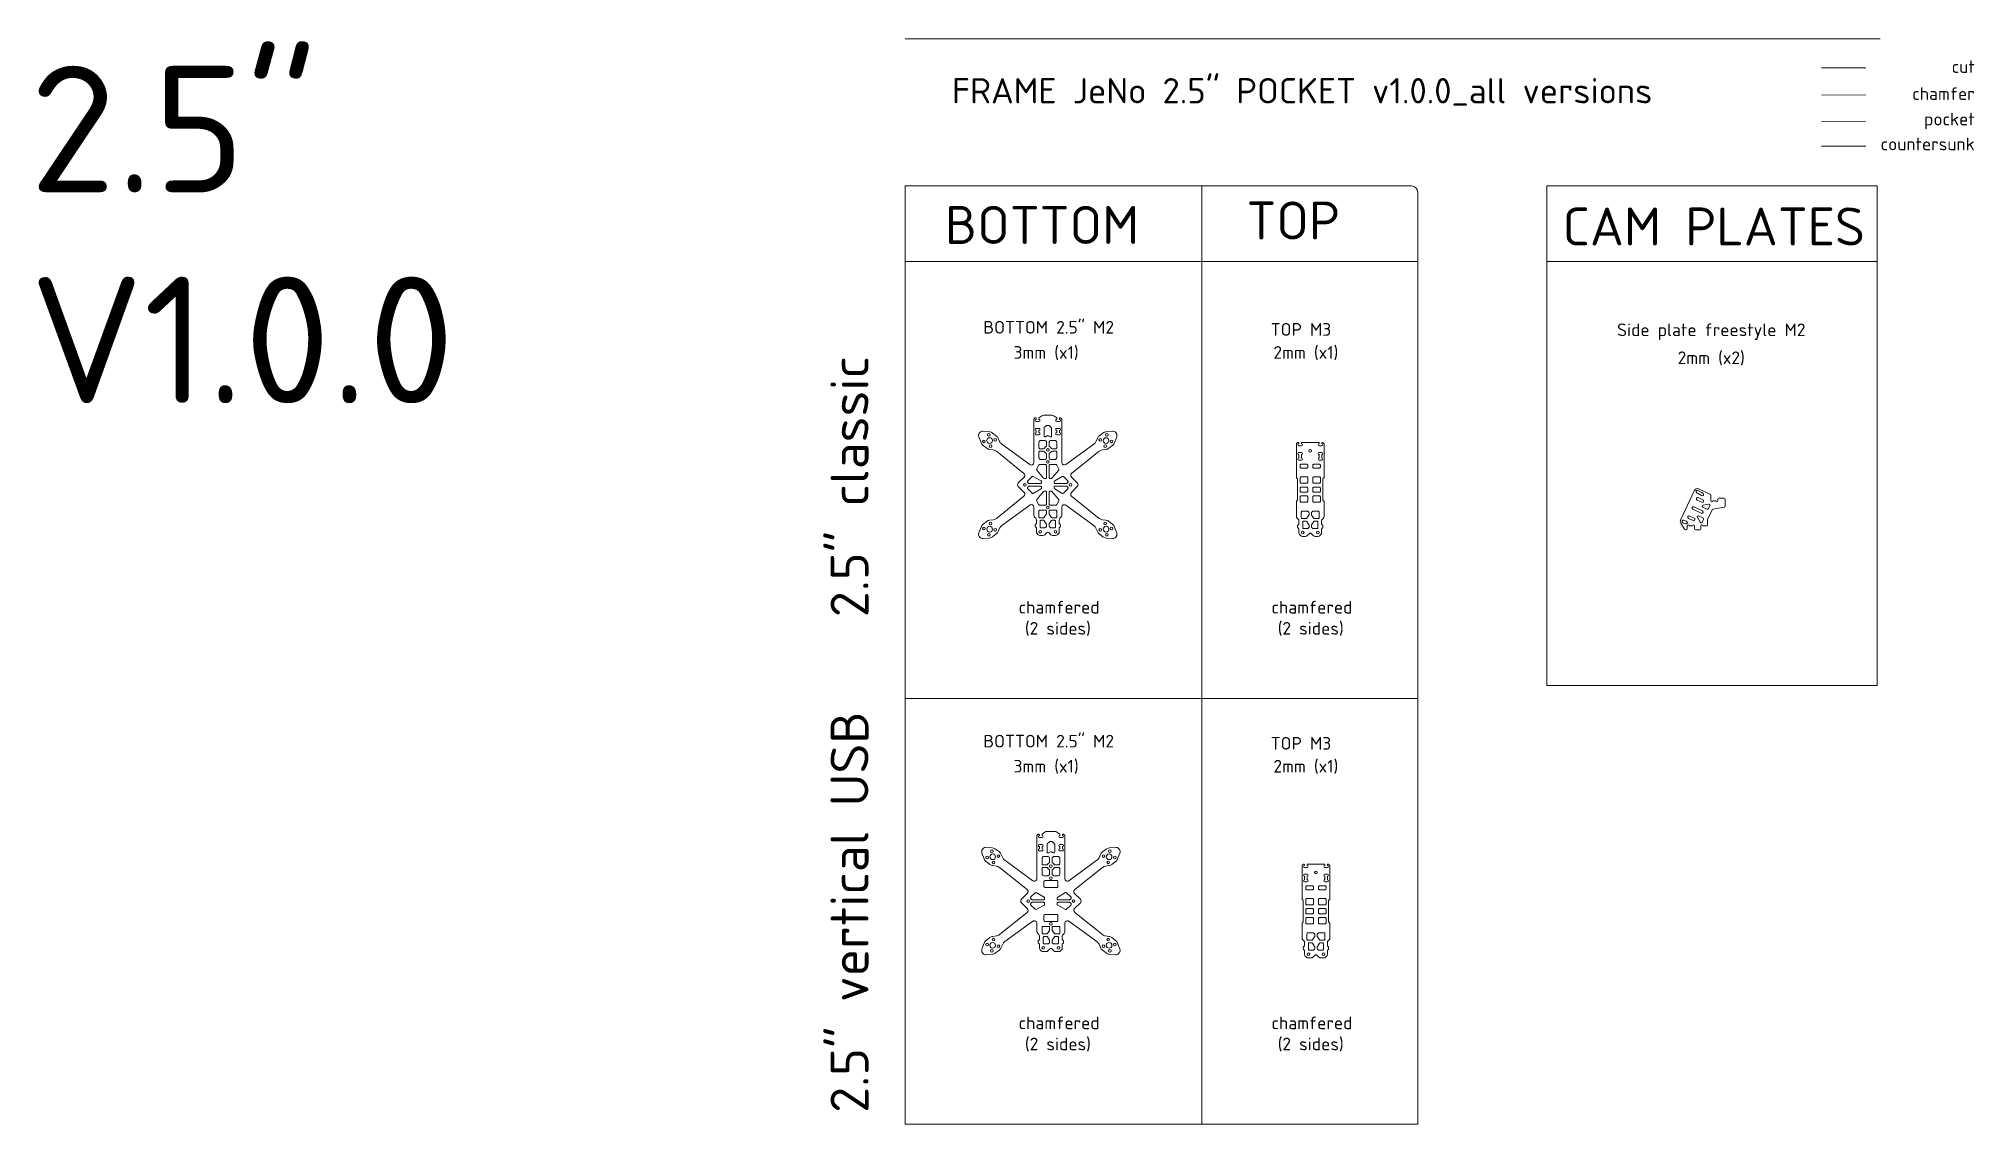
# Model space of a CAD drawing. Header units: millimetres. Extents: x -685 to 845, y -336 to 522.
import ezdxf

# ---------------------------------------------------------------- set-up
doc = ezdxf.new("R2010")
doc.units = ezdxf.units.MM
doc.linetypes.add('JIS_09_08', pattern=[10.75, 8, -0.55, 0.55, -0.55, 0.55, -0.55])
doc.layers.get('0').update_dxf_attribs({"lineweight": 5})
for name, color, linetype, lineweight in [('Calque1', 150, 'Continuous', 5), ('Calque2', 251, 'Continuous', 5), ('chamfered', 30, 'Continuous', 5), ('countersunk', 90, 'Continuous', 5), ('pocket', 1, 'Continuous', 5)]:
    doc.layers.add(name, color=color, linetype=linetype, lineweight=lineweight)
doc.styles.get("Standard").update_dxf_attribs({"font": 'arial.ttf'})

msp = doc.modelspace()

# ---------------------------------------------------------------- linework, layer by layer
at = {"layer": 'Calque1'}
for p, q in [((724.3, 498.6), (759.5, 498.7)), ((310.5, 202.4), (310.7, 202.4)), ((329.8, 202.4), (329.7, 202.4)), ((624, 164.7), (613, 141.1)), ((636.4, 161.7), (627.3, 165.9)), ((630.8, 153), (635.3, 153.8)), ((636.9, 156.5), (636.9, 161)), ((642.4, 157.7), (642.4, 156.5)), ((642.4, 156.5), (642.4, 157.2)), ((647.5, 158.5), (643.2, 158.5)), ((648.3, 156.5), (648.3, 157.7)), ((648.3, 152.2), (648.3, 156.5)), ((616.1, 134), (613.1, 138.7)), ((626.3, 143.4), (628.6, 139.4)), ((627.3, 144.5), (630.7, 143)), ((631.1, 141.9), (630, 139.5)), ((630.6, 151.5), (634, 149.9)), ((634.3, 141.7), (637.9, 149.3)), ((634.3, 137.3), (634.3, 141.4)), ((635, 150.3), (636.1, 152.7)), ((638.5, 149.8), (647.6, 151.4)), ((617.5, 133.5), (616.8, 133.5)), ((618.3, 136.5), (618.3, 134.3)), ((624, 136.5), (624, 134.3)), ((624.8, 133.5), (628.1, 133.5)), ((628.9, 134.3), (628.9, 136.5)), ((630.5, 136.5), (633.5, 136.5)), ((315, -130.9), (315.2, -130.9)), ((334.4, -130.9), (334.2, -130.9))]:
    msp.add_line(p, q, dxfattribs=at)
for points in [[(119.7, 222), (119.7, 220.8, 1), (119.7, 219.2), (121.8, 219.2, 1), (121.8, 220.8), (121.8, 221.5, -0.414214), (122.3, 222), (122.3, 222, -0.195075), (122.7, 221.9), (123.5, 221.1, -0.202755), (123.7, 220.7), (123.7, 204), (123.7, 186.7, 0.612197), (126.8, 185.1), (149.1, 201.2, 0.133739), (150.7, 203.2), (151.9, 205.8, -0.127672), (153.4, 207.8), (156.3, 210, -0.138422), (158.9, 211), (163.7, 211.5, -0.260836), (166.4, 210.3), (166.6, 210.1), (166.8, 209.8, -0.260836), (167.2, 206.9), (165.4, 202.4, -0.138422), (163.8, 200.2), (160.9, 198, -0.127672), (158.6, 197), (155.8, 196.6, 0.133962), (153.4, 195.6), (131.5, 178.1, 0.446883), (131.4, 175.1), (136, 170.5, -0.414214), (136, 167.6), (131.4, 163, 0.446883), (131.5, 160), (153.4, 142.5, 0.133962), (155.8, 141.5), (158.6, 141.1, -0.127672), (160.9, 140.1), (163.8, 137.9, -0.138422), (165.4, 135.7), (167.2, 131.1, -0.260836), (166.8, 128.2), (166.6, 128), (166.4, 127.7, -0.260836), (163.7, 126.6), (158.9, 127, -0.138422), (156.3, 128), (153.4, 130.3, -0.127672), (151.9, 132.2), (150.7, 134.8, 0.133739), (149.1, 136.9), (126.8, 153, 0.612197), (123.7, 151.4), (123.7, 144.9, -0.198912), (123.1, 143.5), (122.2, 142.6, 0.198912), (121.7, 141.2), (121.7, 138.9, 0.198912), (121.9, 138.3), (122.4, 137.8, -0.198912), (122.7, 137.2), (122.7, 136.4, -0.198912), (122.4, 135.8), (121.9, 135.3, 0.198912), (121.7, 134.7), (121.7, 131.9, -0.198912), (121.1, 130.5), (120.2, 129.6, -0.198912), (118.8, 129), (116.5, 129, -0.198912), (115.1, 129.6), (113.4, 131.3, 0.414214), (112, 131.3), (110.2, 129.6, -0.198912), (108.8, 129), (106.5, 129, -0.198912), (105.1, 129.6), (104.2, 130.5, -0.198912), (103.7, 131.9), (103.7, 134.7, 0.198912), (103.4, 135.3), (102.9, 135.8, -0.198912), (102.7, 136.4), (102.7, 137.2, -0.198912), (102.9, 137.8), (103.4, 138.3, 0.198912), (103.7, 138.9), (103.7, 141.2, 0.198912), (103.1, 142.6), (102.2, 143.5, -0.198912), (101.7, 144.9), (101.7, 151.4, 0.612197), (98.5, 153), (76.3, 136.9, 0.133739), (74.6, 134.8), (73.5, 132.2, -0.127672), (71.9, 130.3), (69, 128, -0.138422), (66.5, 127), (61.6, 126.6, -0.260836), (58.9, 127.7), (58.7, 128), (58.5, 128.2, -0.260836), (58.1, 131.1), (59.9, 135.7, -0.138422), (61.5, 137.9), (64.4, 140.1, -0.127672), (66.7, 141.1), (69.6, 141.5, 0.133962), (72, 142.5), (93.8, 160, 0.446883), (94, 163), (89.3, 167.6, -0.414214), (89.3, 170.5), (94, 175.1, 0.446883), (93.8, 178.1), (72, 195.6, 0.133962), (69.6, 196.6), (66.7, 197, -0.127672), (64.4, 198), (61.5, 200.2, -0.138422), (59.9, 202.4), (58.1, 206.9, -0.260836), (58.5, 209.8), (58.7, 210.1), (58.9, 210.3, -0.260836), (61.6, 211.5), (66.5, 211, -0.138422), (69, 210), (71.9, 207.8, -0.127672), (73.5, 205.8), (74.6, 203.2, 0.133739), (76.3, 201.2), (98.5, 185.1, 0.612197), (101.7, 186.7), (101.7, 204), (101.7, 220.9, -0.195075), (101.8, 221.2), (102.5, 221.9, -0.202755), (102.8, 222), (103.1, 222, -0.414214), (103.6, 221.5), (103.6, 220.8, 1), (103.6, 219.2), (105.7, 219.2, 1), (105.7, 220.8), (105.7, 222), (107.9, 223.5, -0.148065), (109.6, 224), (112.7, 224), (115.8, 224, -0.148068), (117.4, 223.5), (119.7, 222)], [(114.9, 207, 0.414214), (115.7, 207.8), (115.7, 213.7, 0.198912), (115.4, 214.3), (113.9, 215.8, 0.198912), (113.3, 216), (112, 216, 0.198912), (111.4, 215.8), (109.9, 214.3, 0.198912), (109.7, 213.7), (109.7, 207.8, 0.414214), (110.5, 207), (110.5, 207, 0.116434), (110.8, 207.1), (112.3, 207.9, -0.236068), (113, 207.9), (114.5, 207.1, 0.116434), (114.9, 207)], [(105.7, 208.7, 1), (105.7, 210.3), (105.7, 212.1, 1), (105.7, 213.7), (103.6, 213.7, 1), (103.6, 212.1), (103.6, 210.3, 1), (103.6, 208.7)], [(106.7, 197.6), (109.3, 197.6, 0.276039), (110, 198, -0.14701), (111.2, 199.3, 0.276039), (111.7, 200), (111.7, 202.8, 0.198912), (111.4, 203.5), (111, 203.9, 0.198912), (110.2, 204.2), (107.1, 204.2, 0.198912), (106.4, 203.9), (106, 203.5, 0.198912), (105.7, 202.8), (105.7, 201), (105.7, 198.4, 0.414214), (106.5, 197.6)], [(118.2, 204.2), (115.1, 204.2, 0.198912), (114.4, 203.9), (114, 203.5, 0.198912), (113.7, 202.8), (113.7, 200, 0.276039), (114.1, 199.3, -0.14701), (115.3, 198, 0.276039), (116, 197.6), (118.9, 197.6, 0.414214), (119.7, 198.4), (119.7, 201), (119.7, 202.8, 0.198912), (119.4, 203.5), (119, 203.9, 0.198912)], [(119.7, 213.7, 1), (119.7, 212.1), (119.7, 210.3, 1), (119.7, 208.7), (121.8, 208.7, 1), (121.8, 210.3), (121.8, 212.1, 1), (121.8, 213.7)], [(309.2, 175.2, 0.198912), (309.4, 174.6), (309.9, 174.1, -0.198912), (310.2, 173.5), (310.2, 165.3), (310.2, 157.2, -0.198912), (309.9, 156.6), (309.4, 156.1, 0.198912), (309.2, 155.5), (309.2, 144.2, 0.198912), (309.8, 142.7), (310.6, 141.9, -0.198912), (311.2, 140.5), (311.2, 138.2, -0.198912), (310.9, 137.6), (310.4, 137.1, 0.198912), (310.2, 136.5), (310.2, 135.7, 0.198912), (310.4, 135.1), (310.9, 134.6, -0.198912), (311.2, 134), (311.2, 131.2, 0.198912), (311.8, 129.7), (312.6, 128.9, 0.198912), (314, 128.3), (316.3, 128.3, 0.198912), (317.8, 128.9), (319.5, 130.6, -0.414214), (320.9, 130.6), (322.6, 128.9, 0.198912), (324, 128.3), (326.3, 128.3, 0.198912), (327.8, 128.9), (328.6, 129.7, 0.198912), (329.2, 131.2), (329.2, 134, -0.198912), (329.4, 134.6), (329.9, 135.1, 0.198912), (330.2, 135.7), (330.2, 136.5, 0.198912), (329.9, 137.1), (329.4, 137.6, -0.198912), (329.2, 138.2), (329.2, 140.5, -0.198912), (329.8, 141.9), (330.6, 142.7, 0.198912), (331.2, 144.2), (331.2, 155.5, 0.198912), (330.9, 156.1), (330.4, 156.6, -0.198912), (330.2, 157.2), (330.2, 173.5, -0.198912), (330.4, 174.1), (330.9, 174.6, 0.198912), (331.2, 175.2), (331.2, 201.1, 0.198912), (330.9, 201.7), (330.4, 202.2, 0.198912), (329.8, 202.4), (329.7, 202.4, 0.414214), (329.3, 202), (329.3, 201.5, -1), (329.3, 199.9), (327.2, 199.9, -1), (327.2, 201.5), (327.2, 202.4), (313.2, 202.4), (313.2, 201.5, -1), (313.2, 199.9), (311.1, 199.9, -1), (311.1, 201.5), (311.1, 202, 0.414214), (310.7, 202.4), (310.5, 202.4, 0.198912), (309.9, 202.2), (309.4, 201.7, 0.198912), (309.2, 201.1)], [(109.4, 174.3, 0.21966), (110, 174), (110.9, 174, 0.414214), (111.7, 174.8), (111.7, 184.2, 0.414214), (110.9, 185), (106.2, 185, 0.284079), (105.4, 184.6), (103.9, 181.5, 0.301012), (104, 180.7)], [(106.7, 195.6), (106.5, 195.6, 0.414214), (105.7, 194.8), (105.7, 192.2), (105.7, 190.5, 0.198912), (106, 189.7), (106.4, 189.3, 0.198912), (107.1, 189), (110.2, 189, 0.198912), (111, 189.3), (111.4, 189.7, 0.198912), (111.7, 190.5), (111.7, 193.3, 0.276039), (111.2, 194, -0.14701), (110, 195.2, 0.276039), (109.3, 195.6)], [(119.7, 194.8), (119.7, 192.2), (119.7, 190.5, -0.198912), (119.4, 189.7), (119, 189.3, -0.198912), (118.2, 189), (115.1, 189, -0.198912), (114.4, 189.3), (114, 189.7, -0.198912), (113.7, 190.5), (113.7, 193.3, -0.276039), (114.1, 194, 0.14701), (115.3, 195.2, -0.276039), (116, 195.6), (118.9, 195.6, -0.414214)], [(119.9, 184.6), (121.4, 181.5, -0.301012), (121.3, 180.7), (115.9, 174.3, -0.21966), (115.3, 174), (114.5, 174, -0.414214), (113.7, 174.8), (113.7, 184.2, -0.414214), (114.5, 185), (119.2, 185, -0.284079)], [(311.1, 194.5, 1), (311.1, 192.9), (311.1, 190.1, 1), (311.1, 188.5), (313.2, 188.5, 1), (313.2, 190.1), (313.2, 192.9, 1), (313.2, 194.5)], [(318.2, 184.5, 0.414214), (317.4, 185.3), (313, 185.3, 0.414214), (312.2, 184.5), (312.2, 183.1, 0.414214), (313, 182.3), (317.4, 182.3, 0.414214), (318.2, 183.1)], [(322.2, 183.1, 0.414214), (323, 182.3), (327.4, 182.3, 0.414214), (328.2, 183.1), (328.2, 184.5, 0.414214), (327.4, 185.3), (323, 185.3, 0.414214), (322.2, 184.5)], [(329.3, 192.9), (329.3, 190.1, -1), (329.3, 188.5), (327.2, 188.5, -1), (327.2, 190.1), (327.2, 192.9, -1), (327.2, 194.5), (329.3, 194.5, -1)], [(96.7, 171.4), (96.7, 171.7, -0.198912), (96.9, 172.3), (100.2, 175.6, -0.338213), (101.2, 175.7), (107.3, 172.3, -0.269143), (107.7, 171.6), (107.7, 170.8, -0.414214), (106.9, 170), (98, 170, -0.198912), (97.4, 170.3), (96.9, 170.8, -0.198912)], [(127.3, 170, 0.198912), (127.9, 170.3), (128.4, 170.8, 0.198912), (128.7, 171.4), (128.7, 171.7, 0.198912), (128.4, 172.3), (125.1, 175.6, 0.338213), (124.1, 175.7), (118.1, 172.3, 0.269143), (117.7, 171.6), (117.7, 170.8, 0.414214), (118.5, 170)], [(312.2, 171.1), (312.2, 174.5, -0.414214), (313, 175.3), (317.4, 175.3, -0.414214), (318.2, 174.5), (318.2, 171.1, -0.414214), (317.4, 170.3), (313, 170.3, -0.414214)], [(322.2, 171.1, 0.414214), (323, 170.3), (327.4, 170.3, 0.414214), (328.2, 171.1), (328.2, 174.5, 0.414214), (327.4, 175.3), (323, 175.3, 0.414214), (322.2, 174.5)], [(107.7, 166.5), (107.7, 167.2, 0.414214), (106.9, 168), (98, 168, 0.198912), (97.4, 167.8), (96.9, 167.3, 0.198912), (96.7, 166.7), (96.7, 166.4, 0.198912), (96.9, 165.8), (100.2, 162.5, 0.338213), (101.2, 162.3), (107.3, 165.8, 0.269143)], [(110.9, 153), (106.2, 153, -0.284079), (105.4, 153.5), (103.9, 156.5, -0.301012), (104, 157.4), (109.4, 163.8, -0.21966), (110, 164), (110.9, 164, -0.414214), (111.7, 163.2), (111.7, 153.8, -0.414214)], [(121.3, 157.4), (115.9, 163.8, 0.21966), (115.3, 164), (114.5, 164, 0.414214), (113.7, 163.2), (113.7, 153.8, 0.414214), (114.5, 153), (119.2, 153, 0.284079), (119.9, 153.5), (121.4, 156.5, 0.301012)], [(117.7, 166.5), (117.7, 167.2, -0.414214), (118.5, 168), (127.3, 168, -0.198912), (127.9, 167.8), (128.4, 167.3, -0.198912), (128.7, 166.7), (128.7, 166.4, -0.198912), (128.4, 165.8), (125.1, 162.5, -0.338213), (124.1, 162.3), (118.1, 165.8, -0.269143)], [(313, 167.3, 0.414214), (312.2, 166.5), (312.2, 164.1, 0.414214), (313, 163.3), (317.4, 163.3, 0.414214), (318.2, 164.1), (318.2, 166.5, 0.414214), (317.4, 167.3)], [(312.2, 156.1, 0.414214), (313, 155.3), (317.4, 155.3, 0.414214), (318.2, 156.1), (318.2, 159.5, 0.414214), (317.4, 160.3), (313, 160.3, 0.414214), (312.2, 159.5)], [(327.4, 163.3, 0.414214), (328.2, 164.1), (328.2, 166.5, 0.414214), (327.4, 167.3), (323, 167.3, 0.414214), (322.2, 166.5), (322.2, 164.1, 0.414214), (323, 163.3)], [(327.4, 155.3, 0.414214), (328.2, 156.1), (328.2, 159.5, 0.414214), (327.4, 160.3), (323, 160.3, 0.414214), (322.2, 159.5), (322.2, 156.1, 0.414214), (323, 155.3)], [(630.8, 162.2, 0.043661), (626.7, 164.6, 1), (625.8, 162.7, -0.043661), (629.6, 160.5, 1)], [(629.7, 155.3, 1), (630.6, 157.2), (627, 158.9, 1), (626.1, 157)], [(109.2, 143), (106.4, 143, -0.414214), (105.6, 143.8), (105.6, 148.2, -0.414214), (106.4, 149), (110.9, 149, -0.414214), (111.7, 148.2), (111.7, 146.3, -0.148069), (111.5, 145.8), (109.9, 143.4, -0.250765)], [(111.7, 137.8, 0.148069), (111.5, 138.2), (109.9, 140.7, 0.250765), (109.2, 141), (107.5, 141, 0.414214), (106.7, 140.2), (106.7, 135.9, 0.414214), (107.5, 135.1), (109.7, 135.1), (110.1, 135.1, 0.184598), (110.7, 135.3, -0.059245), (111.2, 135.7, 0.276039), (111.7, 136.4)], [(113.7, 148.2), (113.7, 146.3, 0.148069), (113.8, 145.8), (115.4, 143.4, 0.250765), (116.1, 143), (118.9, 143, 0.414214), (119.7, 143.8), (119.7, 148.2, 0.414214), (118.9, 149), (114.5, 149, 0.414214)], [(118.7, 140.2, 0.414214), (117.9, 141), (116.1, 141, 0.250765), (115.4, 140.7), (113.8, 138.2, 0.148069), (113.7, 137.8), (113.7, 136.4, 0.276039), (114.1, 135.7, -0.059245), (114.7, 135.3, 0.184598), (115.2, 135.1), (115.7, 135.1), (117.9, 135.1, 0.414214), (118.7, 135.9)], [(313.1, 143.1, 0.414214), (313.9, 142.3), (316.7, 142.3, 0.250765), (317.4, 142.7), (319, 145.1, 0.148069), (319.2, 145.6), (319.2, 146.9, 0.276039), (318.8, 147.7, -0.059245), (318.2, 148.1, 0.184598), (317.6, 148.3), (317.2, 148.3), (313.9, 148.3, 0.414214), (313.1, 147.5)], [(319.2, 135.7), (319.2, 137.1, 0.148069), (319, 137.5), (317.4, 140, 0.250765), (316.7, 140.3), (315, 140.3, 0.414214), (314.2, 139.5), (314.2, 135.2, 0.414214), (315, 134.4), (317.2, 134.4), (317.6, 134.4, 0.184598), (318.2, 134.6, -0.059245), (318.8, 135, 0.276039)], [(321.3, 145.1), (322.9, 142.7, 0.250765), (323.6, 142.3), (326.4, 142.3, 0.414214), (327.2, 143.1), (327.2, 147.5, 0.414214), (326.4, 148.3), (323.2, 148.3), (322.7, 148.3, 0.184598), (322.2, 148.1, -0.059245), (321.6, 147.7, 0.276039), (321.2, 146.9), (321.2, 145.6, 0.148069)], [(321.2, 135.7), (321.2, 137.1, -0.148069), (321.3, 137.5), (322.9, 140, -0.250765), (323.6, 140.3), (325.4, 140.3, -0.414214), (326.2, 139.5), (326.2, 135.2, -0.414214), (325.4, 134.4), (323.2, 134.4), (322.7, 134.4, -0.184598), (322.2, 134.6, 0.059245), (321.6, 135, -0.276039)], [(617, 138.2, 1), (617.7, 140.2, -0.02182), (615.7, 141, 1), (614.8, 139.1, 0.02182)], [(622.9, 140.8, 1), (623.8, 142.7), (620.2, 144.4, 1), (619.3, 142.5)], [(622.7, 149.8), (629.4, 146.6, 1), (630.3, 148.5), (623.6, 151.7, 1)], [(122.1, -107), (119.9, -105.5, 0.148068), (118.2, -105), (115.1, -105), (112, -105, 0.148065), (110.4, -105.5), (108.1, -107), (108.1, -108.2, -1), (108.1, -109.8), (106, -109.8, -1), (106, -108.2), (106, -107.5, 0.414214), (105.5, -107), (105.3, -107, 0.202755), (104.9, -107.1), (104.3, -107.8, 0.195075), (104.1, -108.2), (104.1, -125), (104.1, -142.3, -0.612197), (100.9, -143.9), (78.7, -127.8, -0.133739), (77.1, -125.8), (75.9, -123.2, 0.127672), (74.4, -121.2), (71.4, -119, 0.138422), (68.9, -118), (64, -117.5, 0.260836), (61.3, -118.7), (61.2, -118.9), (61, -119.2, 0.260836), (60.6, -122.1), (62.3, -126.7, 0.138422), (64, -128.8), (66.9, -131, 0.127672), (69.2, -132), (72, -132.4, -0.133962), (74.4, -133.5), (96.3, -150.9, -0.446883), (96.4, -153.9), (91.8, -158.6, 0.414214), (91.8, -161.4), (96.4, -166, -0.446883), (96.3, -169), (74.4, -186.5, -0.133962), (72, -187.5), (69.2, -188, 0.127672), (66.9, -188.9), (64, -191.1, 0.138422), (62.3, -193.3), (60.6, -197.9, 0.260836), (61, -200.8), (61.2, -201), (61.3, -201.3, 0.260836), (64, -202.5), (68.9, -202, 0.138422), (71.4, -201), (74.4, -198.8, 0.127672), (75.9, -196.8), (77.1, -194.2, -0.133739), (78.7, -192.1), (100.9, -176, -0.612197), (104.1, -177.6), (104.1, -184.2, 0.198912), (104.7, -185.6), (105.5, -186.4, -0.198912), (106.1, -187.8), (106.1, -190.1, -0.198912), (105.9, -190.7), (105.3, -191.2, 0.198912), (105.1, -191.8), (105.1, -192.6, 0.198912), (105.3, -193.2), (105.9, -193.7, -0.198912), (106.1, -194.3), (106.1, -197.2, 0.198912), (106.7, -198.6), (107.5, -199.4, 0.198912), (108.9, -200), (111.3, -200, 0.198912), (112.7, -199.4), (114.4, -197.7, -0.414214), (115.8, -197.7), (117.5, -199.4, 0.198912), (118.9, -200), (121.3, -200, 0.198912), (122.7, -199.4), (123.5, -198.6, 0.198912), (124.1, -197.2), (124.1, -194.3, -0.198912), (124.3, -193.7), (124.9, -193.2, 0.198912), (125.1, -192.6), (125.1, -191.8, 0.198912), (124.9, -191.2), (124.3, -190.7, -0.198912), (124.1, -190.1), (124.1, -187.8, -0.198912), (124.7, -186.4), (125.5, -185.6, 0.198912), (126.1, -184.2), (126.1, -177.6, -0.612197), (129.3, -176), (151.5, -192.1, -0.133739), (153.2, -194.2), (154.3, -196.8, 0.127672), (155.9, -198.8), (158.8, -201, 0.138422), (161.3, -202), (166.2, -202.5, 0.260836), (168.9, -201.3), (169.1, -201), (169.3, -200.8, 0.260836), (169.7, -197.9), (167.9, -193.3, 0.138422), (166.3, -191.1), (163.4, -188.9, 0.127672), (161, -188), (158.2, -187.5, -0.133962), (155.8, -186.5), (134, -169, -0.446883), (133.8, -166), (138.4, -161.4, 0.414214), (138.4, -158.6), (133.8, -153.9, -0.446883), (134, -150.9), (155.8, -133.5, -0.133962), (158.2, -132.4), (161, -132, 0.127672), (163.4, -131), (166.3, -128.8, 0.138422), (167.9, -126.7), (169.7, -122.1, 0.260836), (169.3, -119.2), (169.1, -118.9), (168.9, -118.7, 0.260836), (166.2, -117.5), (161.3, -118, 0.138422), (158.8, -119), (155.9, -121.2, 0.127672), (154.3, -123.2), (153.2, -125.8, -0.133739), (151.5, -127.8), (129.3, -143.9, -0.612197), (126.1, -142.3), (126.1, -125), (126.1, -108.3, 0.202755), (126, -108), (125.1, -107.1, 0.195075), (124.8, -107), (124.7, -107, 0.414214), (124.2, -107.5), (124.2, -108.2, -1), (124.2, -109.8), (122.1, -109.8, -1), (122.1, -108.2), (122.1, -107)], [(108.1, -120.4, 1), (108.1, -118.8), (108.1, -117, 1), (108.1, -115.4), (106, -115.4, 1), (106, -117), (106, -118.8, 1), (106, -120.4)], [(117.3, -122, 0.414214), (118.1, -121.2), (118.1, -115.3, 0.198912), (117.9, -114.7), (116.3, -113.2, 0.198912), (115.8, -113), (114.4, -113, 0.198912), (113.9, -113.2), (112.3, -114.7, 0.198912), (112.1, -115.3), (112.1, -121.2, 0.414214), (112.9, -122), (112.9, -122, 0.116434), (113.3, -121.9), (114.8, -121.2, -0.236068), (115.5, -121.2), (116.9, -121.9, 0.116434), (117.3, -122)], [(122.1, -115.4, 1), (122.1, -117), (122.1, -118.8, 1), (122.1, -120.4), (124.2, -120.4, 1), (124.2, -118.8), (124.2, -117, 1), (124.2, -115.4)], [(109.1, -131.4), (111.8, -131.4, 0.276039), (112.5, -131, -0.14701), (113.7, -129.8, 0.276039), (114.1, -129), (114.1, -126.2, 0.198912), (113.8, -125.5), (113.4, -125.1, 0.198912), (112.7, -124.8), (109.5, -124.8, 0.198912), (108.8, -125.1), (108.4, -125.5, 0.198912), (108.1, -126.2), (108.1, -128), (108.1, -130.6, 0.414214), (108.9, -131.4)], [(109.1, -133.4), (108.9, -133.4, 0.414214), (108.1, -134.2), (108.1, -136.8), (108.1, -138.6, 0.198912), (108.4, -139.3), (108.8, -139.7, 0.198912), (109.5, -140), (112.7, -140, 0.198912), (113.4, -139.7), (113.8, -139.3, 0.198912), (114.1, -138.6), (114.1, -135.7, 0.276039), (113.7, -135, -0.14701), (112.5, -133.8, 0.276039), (111.8, -133.4)], [(120.7, -124.8), (117.5, -124.8, 0.198912), (116.8, -125.1), (116.4, -125.5, 0.198912), (116.1, -126.2), (116.1, -129, 0.276039), (116.5, -129.8, -0.14701), (117.8, -131, 0.276039), (118.5, -131.4), (121.3, -131.4, 0.414214), (122.1, -130.6), (122.1, -128), (122.1, -126.2, 0.198912), (121.8, -125.5), (121.4, -125.1, 0.198912)], [(122.1, -134.2), (122.1, -136.8), (122.1, -138.6, -0.198912), (121.8, -139.3), (121.4, -139.7, -0.198912), (120.7, -140), (117.5, -140, -0.198912), (116.8, -139.7), (116.4, -139.3, -0.198912), (116.1, -138.6), (116.1, -135.7, -0.276039), (116.5, -135, 0.14701), (117.8, -133.8, -0.276039), (118.5, -133.4), (121.3, -133.4, -0.414214)], [(313.7, -158.1, 0.198912), (313.9, -158.7), (314.5, -159.2, -0.198912), (314.7, -159.8), (314.7, -168), (314.7, -176.1, -0.198912), (314.5, -176.7), (313.9, -177.2, 0.198912), (313.7, -177.8), (313.7, -189.1, 0.198912), (314.3, -190.6), (315.1, -191.4, -0.198912), (315.7, -192.8), (315.7, -195.1, -0.198912), (315.5, -195.7), (314.9, -196.2, 0.198912), (314.7, -196.8), (314.7, -197.6, 0.198912), (314.9, -198.2), (315.5, -198.7, -0.198912), (315.7, -199.3), (315.7, -202.1, 0.198912), (316.3, -203.6), (317.1, -204.4, 0.198912), (318.5, -205), (320.9, -205, 0.198912), (322.3, -204.4), (324, -202.7, -0.414214), (325.4, -202.7), (327.1, -204.4, 0.198912), (328.5, -205), (330.9, -205, 0.198912), (332.3, -204.4), (333.1, -203.6, 0.198912), (333.7, -202.1), (333.7, -199.3, -0.198912), (333.9, -198.7), (334.5, -198.2, 0.198912), (334.7, -197.6), (334.7, -196.8, 0.198912), (334.5, -196.2), (333.9, -195.7, -0.198912), (333.7, -195.1), (333.7, -192.8, -0.198912), (334.3, -191.4), (335.1, -190.6, 0.198912), (335.7, -189.1), (335.7, -177.8, 0.198912), (335.5, -177.2), (334.9, -176.7, -0.198912), (334.7, -176.1), (334.7, -159.8, -0.198912), (334.9, -159.2), (335.5, -158.7, 0.198912), (335.7, -158.1), (335.7, -132.2, 0.198912), (335.5, -131.6), (334.9, -131.1, 0.198912), (334.4, -130.9), (334.2, -130.9, 0.414214), (333.8, -131.3), (333.8, -131.8, -1), (333.8, -133.4), (331.7, -133.4, -1), (331.7, -131.8), (331.7, -130.9), (317.7, -130.9), (317.7, -131.8, -1), (317.7, -133.4), (315.6, -133.4, -1), (315.6, -131.8), (315.6, -131.3, 0.414214), (315.2, -130.9), (315, -130.9, 0.198912), (314.5, -131.1), (313.9, -131.6, 0.198912), (313.7, -132.2)], [(110.6, -143.8, 0.414214), (109.6, -144.8), (109.6, -148.4, 0.414214), (110.6, -149.4), (115.1, -149.4), (119.6, -149.4, 0.414214), (120.6, -148.4), (120.6, -144.8, 0.414214), (119.6, -143.8)], [(315.6, -138.8, 1), (315.6, -140.4), (315.6, -143.2, 1), (315.6, -144.8), (317.7, -144.8, 1), (317.7, -143.2), (317.7, -140.4, 1), (317.7, -138.8)], [(322.7, -148.8, 0.414214), (321.9, -148), (317.5, -148, 0.414214), (316.7, -148.8), (316.7, -150.2, 0.414214), (317.5, -151), (321.9, -151, 0.414214), (322.7, -150.2)], [(326.7, -150.2, 0.414214), (327.5, -151), (331.9, -151, 0.414214), (332.7, -150.2), (332.7, -148.8, 0.414214), (331.9, -148), (327.5, -148, 0.414214), (326.7, -148.8)], [(333.8, -140.4), (333.8, -143.2, -1), (333.8, -144.8), (331.7, -144.8, -1), (331.7, -143.2), (331.7, -140.4, -1), (331.7, -138.8), (333.8, -138.8, -1)], [(99.1, -157.6), (99.1, -157.3, -0.198912), (99.3, -156.7), (102.7, -153.4, -0.338213), (103.6, -153.3), (109.7, -156.8, -0.269143), (110.1, -157.4), (110.1, -158.2, -0.414214), (109.3, -159), (100.4, -159, -0.198912), (99.9, -158.7), (99.3, -158.2, -0.198912)], [(110.1, -162.5), (110.1, -161.8, 0.414214), (109.3, -161), (100.4, -161, 0.198912), (99.9, -161.2), (99.3, -161.7, 0.198912), (99.1, -162.3), (99.1, -162.6, 0.198912), (99.3, -163.2), (102.7, -166.5, 0.338213), (103.6, -166.7), (109.7, -163.2, 0.269143)], [(129.8, -159, 0.198912), (130.3, -158.7), (130.9, -158.2, 0.198912), (131.1, -157.6), (131.1, -157.3, 0.198912), (130.9, -156.7), (127.5, -153.4, 0.338213), (126.6, -153.3), (120.5, -156.8, 0.269143), (120.1, -157.4), (120.1, -158.2, 0.414214), (120.9, -159)], [(120.1, -162.5), (120.1, -161.8, -0.414214), (120.9, -161), (129.8, -161, -0.198912), (130.3, -161.2), (130.9, -161.7, -0.198912), (131.1, -162.3), (131.1, -162.6, -0.198912), (130.9, -163.2), (127.5, -166.5, -0.338213), (126.6, -166.7), (120.5, -163.2, -0.269143)], [(316.7, -162.2), (316.7, -158.8, -0.414214), (317.5, -158), (321.9, -158, -0.414214), (322.7, -158.8), (322.7, -162.2, -0.414214), (321.9, -163), (317.5, -163, -0.414214)], [(317.5, -166, 0.414214), (316.7, -166.8), (316.7, -169.2, 0.414214), (317.5, -170), (321.9, -170, 0.414214), (322.7, -169.2), (322.7, -166.8, 0.414214), (321.9, -166)], [(326.7, -162.2, 0.414214), (327.5, -163), (331.9, -163, 0.414214), (332.7, -162.2), (332.7, -158.8, 0.414214), (331.9, -158), (327.5, -158, 0.414214), (326.7, -158.8)], [(331.9, -170, 0.414214), (332.7, -169.2), (332.7, -166.8, 0.414214), (331.9, -166), (327.5, -166, 0.414214), (326.7, -166.8), (326.7, -169.2, 0.414214), (327.5, -170)], [(111.7, -186), (108.9, -186, -0.414214), (108.1, -185.2), (108.1, -180.8, -0.414214), (108.9, -180), (113.3, -180, -0.414214), (114.1, -180.8), (114.1, -182.7, -0.148069), (114, -183.2), (112.4, -185.6, -0.250765)], [(119.6, -176.2, 0.414214), (120.6, -175.2), (120.6, -171.5, 0.414214), (119.6, -170.5), (115.1, -170.5), (110.6, -170.5, 0.414214), (109.6, -171.5), (109.6, -175.2, 0.414214), (110.6, -176.2)], [(116.1, -180.8), (116.1, -182.7, 0.148069), (116.2, -183.2), (117.9, -185.6, 0.250765), (118.5, -186), (121.4, -186, 0.414214), (122.2, -185.2), (122.2, -180.8, 0.414214), (121.4, -180), (116.9, -180, 0.414214)], [(316.7, -177.2, 0.414214), (317.5, -178), (321.9, -178, 0.414214), (322.7, -177.2), (322.7, -173.8, 0.414214), (321.9, -173), (317.5, -173, 0.414214), (316.7, -173.8)], [(331.9, -178, 0.414214), (332.7, -177.2), (332.7, -173.8, 0.414214), (331.9, -173), (327.5, -173, 0.414214), (326.7, -173.8), (326.7, -177.2, 0.414214), (327.5, -178)], [(114.1, -191.2, 0.148069), (114, -190.8), (112.4, -188.3, 0.250765), (111.7, -188), (109.9, -188, 0.414214), (109.1, -188.8), (109.1, -193.1, 0.414214), (109.9, -193.9), (112.1, -193.9), (112.6, -193.9, 0.184598), (113.1, -193.7, -0.059245), (113.7, -193.3, 0.276039), (114.1, -192.6)], [(121.1, -188.8, 0.414214), (120.3, -188), (118.5, -188, 0.250765), (117.9, -188.3), (116.2, -190.8, 0.148069), (116.1, -191.2), (116.1, -192.6, 0.276039), (116.5, -193.3, -0.059245), (117.1, -193.7, 0.184598), (117.6, -193.9), (118.1, -193.9), (120.3, -193.9, 0.414214), (121.1, -193.1)], [(317.6, -190.2, 0.414214), (318.4, -191), (321.3, -191, 0.250765), (321.9, -190.6), (323.6, -188.2, 0.148069), (323.7, -187.7), (323.7, -186.3, 0.276039), (323.3, -185.6, -0.059245), (322.7, -185.2, 0.184598), (322.2, -185), (321.7, -185), (318.4, -185, 0.414214), (317.6, -185.8)], [(323.7, -197.6), (323.7, -196.2, 0.148069), (323.6, -195.8), (321.9, -193.3, 0.250765), (321.3, -193), (319.5, -193, 0.414214), (318.7, -193.8), (318.7, -198.1, 0.414214), (319.5, -198.9), (321.7, -198.9), (322.2, -198.9, 0.184598), (322.7, -198.7, -0.059245), (323.3, -198.3, 0.276039)], [(325.8, -188.2), (327.4, -190.6, 0.250765), (328.1, -191), (330.9, -191, 0.414214), (331.7, -190.2), (331.7, -185.8, 0.414214), (330.9, -185), (327.7, -185), (327.2, -185, 0.184598), (326.7, -185.2, -0.059245), (326.1, -185.6, 0.276039), (325.7, -186.3), (325.7, -187.7, 0.148069)], [(325.7, -197.6), (325.7, -196.2, -0.148069), (325.8, -195.8), (327.4, -193.3, -0.250765), (328.1, -193), (329.9, -193, -0.414214), (330.7, -193.8), (330.7, -198.1, -0.414214), (329.9, -198.9), (327.7, -198.9), (327.2, -198.9, -0.184598), (326.7, -198.7, 0.059245), (326.1, -198.3, -0.276039)]]:
    msp.add_lwpolyline(points, format="xyb", close=True, dxfattribs=at)
for points in [[(640.8, 156.5), (638.5, 156.5)], [(619.9, 136.5), (622.4, 136.5)]]:
    msp.add_lwpolyline(points, close=True, dxfattribs=at)
for centre, radius in [((62.2, 203.4), 1.05), ((66.7, 204), 2.25), ((66.1, 208.5), 1.05), ((67.3, 199.6), 1.05), ((71.1, 204.6), 1.05), ((154.2, 204.6), 1.05), ((158.7, 204), 2.25), ((158.1, 199.6), 1.05), ((159.3, 208.5), 1.05), ((163.1, 203.4), 1.05), ((112.7, 196.6), 1.05), ((112.7, 187.1), 1.05), ((320.2, 195.9), 1.05), ((94.6, 169), 1.05), ((130.7, 169), 1.05), ((67.3, 138.5), 1.05), ((112.7, 151), 1.05), ((158.1, 138.5), 1.05), ((62.2, 134.6), 1.05), ((66.7, 134), 2.25), ((66.1, 129.6), 1.05), ((71.1, 133.4), 1.05), ((106.7, 132), 1.05), ((118.7, 132), 1.05), ((154.2, 133.4), 1.05), ((158.7, 134), 2.25), ((159.3, 129.6), 1.05), ((163.1, 134.6), 1.05), ((314.2, 131.3), 1.05), ((326.2, 131.3), 1.05), ((68.5, -120.5), 1.05), ((161.7, -120.5), 1.05), ((64.7, -125.6), 1.05), ((69.1, -125), 2.25), ((69.7, -129.4), 1.05), ((73.6, -124.4), 1.05), ((115.1, -132.4), 1.05), ((156.7, -124.4), 1.05), ((161.1, -125), 2.25), ((160.5, -129.4), 1.05), ((165.6, -125.6), 1.05), ((324.7, -137.4), 1.05), ((115.1, -141.9), 1.05), ((97.1, -160), 1.05), ((133.1, -160), 1.05), ((115.1, -178), 1.05), ((64.7, -194.4), 1.05), ((69.1, -195), 2.25), ((68.5, -199.4), 1.05), ((69.7, -190.5), 1.05), ((73.6, -195.6), 1.05), ((109.1, -197), 1.05), ((121.1, -197), 1.05), ((156.7, -195.6), 1.05), ((161.1, -195), 2.25), ((160.5, -190.5), 1.05), ((161.7, -199.4), 1.05), ((165.6, -194.4), 1.05), ((318.7, -202), 1.05), ((330.7, -202), 1.05)]:
    msp.add_circle(centre, radius, dxfattribs=at)
for centre, radius, start, end in [((100.8, 174.8), 1, 130.7808, 135), ((110.1, 175), 1, 220.6013, 223.322), ((115.2, 175), 1, 316.678, 319.3987), ((124.5, 174.8), 1, 45, 49.2192), ((100.8, 163.3), 1, 225, 229.2192), ((110.1, 163), 1, 136.678, 139.3987), ((110.9, 153.8), 0.8, 359.7997, 0), ((114.5, 153.8), 0.8, 180, 180.2003), ((115.2, 163), 1, 40.6013, 43.322), ((124.5, 163.3), 1, 310.7808, 315), ((626.3, 163.6), 2.5, 65.5775, 155), ((635.4, 153), 0.8, 335, 100.2), ((636.1, 161), 0.8, 0, 68.6883), ((637.7, 156.5), 0.8, 180, 0), ((641.6, 156.5), 0.8, 180, 0), ((643.2, 157.7), 0.8, 90, 180), ((647.5, 157.7), 0.8, 0, 90), ((615.3, 140), 2.5, 155, 211.5798), ((627, 143.8), 0.8, 65, 209.8), ((629.3, 139.8), 0.8, 209.8, 335), ((630.9, 152.2), 0.8, 100.2, 245), ((630.4, 142.2), 0.8, 335, 65), ((634.3, 150.6), 0.8, 245, 335), ((635.1, 141.4), 0.8, 155, 180), ((638.6, 149), 0.8, 100.2468, 155), ((647.5, 152.2), 0.8, 280.2468, 0), ((616.8, 134.3), 0.8, 206.525, 270), ((617.5, 134.3), 0.8, 270, 0), ((619.1, 136.5), 0.8, 0, 180), ((623.2, 136.5), 0.8, 0, 180), ((624.8, 134.3), 0.8, 180, 270), ((628.1, 134.3), 0.8, 270, 0), ((629.7, 136.5), 0.8, 0, 180), ((633.5, 137.3), 0.8, 270, 0), ((103.3, -154.2), 1, 130.7808, 135), ((103.3, -165.7), 1, 225, 229.2192), ((126.9, -154.2), 1, 45, 49.2192), ((126.9, -165.7), 1, 310.7808, 315)]:
    msp.add_arc(centre, radius, start, end, dxfattribs=at)
for p in [(313.2, 190.5), (327.2, 192.3), (327.2, 190.5), (98.5, 153), (98.5, 153), (126.8, 153), (618.3, 136.5), (317.7, -142.8), (331.7, -141), (331.7, -142.8), (100.9, -176), (100.9, -176), (110.1, -176), (120.1, -176), (129.3, -176)]:
    msp.add_point(p, dxfattribs=at)
at = {"layer": 'Calque2'}
for p, q in [((0, 521.7), (770.9, 521.6)), ((0, 405.4), (400.2, 405.4)), ((0, 405.4), (0, -336.5)), ((234.5, 405.4), (234.5, -336.5)), ((405.2, 400.4), (405.2, -336.5)), ((507.3, 405.4), (768.5, 405.4)), ((507.3, 405.4), (507.3, 10.5)), ((768.5, 405.4), (768.5, 10.5)), ((0, 345.5), (405.2, 345.5)), ((507.3, 345.5), (768.5, 345.5)), ((0, 0), (405.2, 0)), ((507.3, 10.5), (768.5, 10.5)), ((0, -336.5), (405.2, -336.5))]:
    msp.add_line(p, q, dxfattribs=at)
msp.add_arc((400.2, 400.4), 5, 0, 90, dxfattribs=at)
at = {"layer": 'chamfered'}
msp.add_line((724.3, 477.2), (759.5, 477.3), dxfattribs=at)
at = {"layer": 'countersunk'}
msp.add_line((724.3, 436.7), (759.5, 436.8), dxfattribs=at)
at = {"layer": 'pocket'}
msp.add_line((724.3, 456.4), (759.5, 456.5), dxfattribs=at)

# ---------------------------------------------------------------- texts
at = {"linetype": 'JIS_09_08', "attachment_point": 1}
for s, width, insert, char_height in [('{\\fISOCPEUR|b0|i0|c0|p34;2.5"\\PV1.0.0}', 1168.096, (-692.4, 500.3), 100), ('{\\fISOCPEUR|b0|i0|c0|p34;FRAME JeNo 2.5" POCKET v1.0.0_all versions}', 689.507, (36.9, 490.6), 20), ('{\\fISOCPEUR|b0|i0|c0|p34;BOTTOM}', 327.756, (31.2, 389.5), 30), ('{\\fISOCPEUR|b0|i0|c0|p34;TOP}', 327.756, (269.7, 393), 30), ('{\\fISOCPEUR|b0|i0|c0|p34;CAM PLATES}', 327.756, (519.7, 388.3), 30), ('{\\fISOCPEUR|b0|i0|c0|p34;BOTTOM 2.5" M2}', 327.756, (61.7, 298.6), 10), ('\\pi141.87807;{\\fISOCPEUR|b0|i0|c0|p34;TOP M3}', 327.756, (147, 296.9), 10), ('\\pi91.37807;{\\fISOCPEUR|b0|i0|c0|p34;Side plate freestyle M2}', 327.756, (471.4, 296.6), 10), ('\\pi139.37807;{\\fISOCPEUR|b0|i0|c0|p34;3mm (x1)}', 327.756, (-53.8, 278.7), 10), ('\\pi139.37807;{\\fISOCPEUR|b0|i0|c0|p34;2mm (x1)}', 327.756, (151.7, 278.7), 10), ('\\pi138.37807;{\\fISOCPEUR|b0|i0|c0|p34;2mm (x2)}', 327.756, (472.3, 274.5), 10), ('{\\fISOCPEUR|b0|i0|c0|p34;BOTTOM 2.5" M2}', 327.756, (61.7, -28.6), 10), ('\\pi141.87807;{\\fISOCPEUR|b0|i0|c0|p34;TOP M3}', 327.756, (147, -30.3), 10), ('\\pi139.37807;{\\fISOCPEUR|b0|i0|c0|p34;3mm (x1)}', 327.756, (-53.8, -48.4), 10), ('\\pi139.37807;{\\fISOCPEUR|b0|i0|c0|p34;2mm (x1)}', 327.756, (151.7, -48.4), 10)]:
    msp.add_mtext_dynamic_manual_height_columns(s, width=width, gutter_width=12.5, heights=[0], dxfattribs=dict(at, insert=insert, char_height=char_height))
at = {"linetype": 'JIS_09_08', "char_height": 30, "attachment_point": 1, "rotation": 90}
for s, insert in [('{\\fISOCPEUR|b0|i0|c0|p34;2.5" classic}', (-59.1, 64.4)), ('{\\fISOCPEUR|b0|i0|c0|p34;2.5" vertical USB}', (-59.1, -327.4))]:
    msp.add_mtext_dynamic_manual_height_columns(s, width=327.756, gutter_width=12.5, heights=[0], dxfattribs=dict(at, insert=insert))
at = {"layer": 'Calque1', "insert": (845.6, 504.7), "char_height": 10, "attachment_point": 3}
msp.add_mtext_dynamic_manual_height_columns('{\\fISOCPEUR|b0|i0|c0|p34;cut}', width=327.756, gutter_width=12.5, heights=[0], dxfattribs=at)
at = {"layer": 'chamfered', "insert": (845.6, 483.3), "char_height": 10, "attachment_point": 3}
msp.add_mtext_dynamic_manual_height_columns('{\\fISOCPEUR|b0|i0|c0|p34;chamfer }', width=327.756, gutter_width=12.5, heights=[0], dxfattribs=at)
at = {"layer": 'chamfered', "linetype": 'JIS_09_08', "char_height": 10, "attachment_point": 1}
for insert in [(-44.3, 77.3), (155.6, 77.3), (-44.3, -251.3), (155.6, -251.3)]:
    msp.add_mtext_dynamic_manual_height_columns('\\pi133.87807;{\\fISOCPEUR|b0|i0|c0|p34;chamfered\\P\\pi138.87807;(2 sides)}', width=327.756, gutter_width=12.5, heights=[0], dxfattribs=dict(at, insert=insert))
at = {"layer": 'countersunk', "insert": (845.6, 443.5), "char_height": 10, "attachment_point": 3}
msp.add_mtext_dynamic_manual_height_columns('{\\fISOCPEUR|b0|i0|c0|p34;countersunk }', width=327.756, gutter_width=12.5, heights=[0], dxfattribs=at)
at = {"layer": 'pocket', "insert": (845.6, 463.2), "char_height": 10, "attachment_point": 3}
msp.add_mtext_dynamic_manual_height_columns('{\\fISOCPEUR|b0|i0|c0|p34;pocket }', width=327.756, gutter_width=12.5, heights=[0], dxfattribs=at)

doc.saveas('drawing.dxf')
